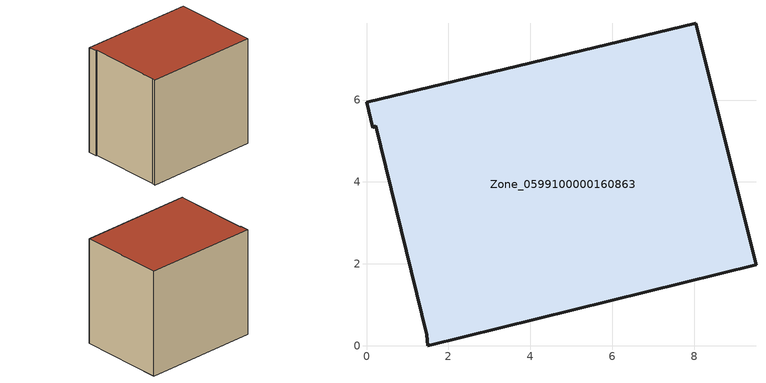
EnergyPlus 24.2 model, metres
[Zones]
Zone_0599100000160863
 floor ground (C_G): 0.15,5.33 0,5.94 8.03,7.88 9.5,1.99 1.49,0 1.47,0.27 0.23,5.37 z0
 wall outside (C_F): 8.03,7.88 0,5.94 0.15,5.33 0.23,5.37 1.47,0.27 1.49,0 9.5,1.99 8.03,7.88 z0:7.69
 roof outside (C_R): 0,5.94 0.15,5.33 0.23,5.37 1.47,0.27 1.49,0 9.5,1.99 8.03,7.88 z7.69
[BUILDING]
Pand.0599100000160863: North Axis=0; Terrain=City; Loads Convergence Tolerance Value=0.04; Temperature Convergence Tolerance Value=0.4; Solar Distribution=FullExterior; Maximum Number of Warmup Days=25; Minimum Number of Warmup Days=1
[Site:Location]
Rotterdam.The.Hague.AP_ZH_NLD Design_Conditions: Latitude=51.96; Longitude=4.45; Time Zone=1; Elevation=-4.5
[SITE:GROUNDTEMPERATURE:BUILDINGSURFACE]
18, 18, 18, 18, 18, 18, 18, 18, 18, 18, 18, 18
[MATERIAL] Thermal Absorptance=0.9; Solar Absorptance=0.7; Visible Absorptance=0.7
Name | Roughness | Thickness | Conductivity | Density | Specific Heat
G.TI.1965-1974 | MediumSmooth | 0.15 | 0.882353 | 540 | 1210
F.TI.1965-1974 | Rough | 0.3 | 0.697674 | 1920 | 840
R.TI.1965-1974 | MediumRough | 0.2 | 0.232558 | 1500 | 1000
[CONSTRUCTION]
C_G: G.TI.1965-1974
C_F: F.TI.1965-1974
C_R: R.TI.1965-1974
[ZONE]
Zone_0599100000160863: Type=1; Multiplier=1; Ceiling Height=Autocalculate; Volume=Autocalculate; Floor Area=autocalculate; Part of Total Floor Area=Yes
[ZONEINFILTRATION:DESIGNFLOWRATE]
Infil_Zone_0599100000160863: Zone or ZoneList or Space or SpaceList=Zone_0599100000160863; Schedule=AlwaysOn; Design Flow Rate Calculation Method=Flow/Area; Flow Rate per Floor Area=0.003; Constant Term Coefficient=1; Temperature Term Coefficient=0; Velocity Term Coefficient=0; Velocity Squared Term Coefficient=0
[HVACTEMPLATE:ZONE:IDEALLOADSAIRSYSTEM]
Zone_0599100000160863: Maximum Heating Supply Air Temperature=50; Minimum Cooling Supply Air Temperature=13; Maximum Heating Supply Air Humidity Ratio=0.0156; Minimum Cooling Supply Air Humidity Ratio=0.0077; Heating Limit=NoLimit; Cooling Limit=NoLimit; Dehumidification Control Type=ConstantSensibleHeatRatio; Cooling Sensible Heat Ratio=0.7; Dehumidification Setpoint=60; Humidification Control Type=None; Humidification Setpoint=30; Outdoor Air Method=None; Outdoor Air Flow Rate per Person=0.00944; Outdoor Air Flow Rate per Zone Floor Area=0; Outdoor Air Flow Rate per Zone=0; Demand Controlled Ventilation Type=None; Outdoor Air Economizer Type=NoEconomizer; Heat Recovery Type=None; Sensible Heat Recovery Effectiveness=0.7; Latent Heat Recovery Effectiveness=0.65
[ZONECONTROL:THERMOSTAT]
ThermostatControl_Zone_0599100000160863: Zone or ZoneList=Zone_0599100000160863; Control Type Schedule=DualSetpointControlType; Control 1=Thermostat_Zone_0599100000160863; Temperature Difference Between Cutout And Setpoint=0
[THERMOSTATSETPOINT:DUALSETPOINT]
Thermostat_Zone_0599100000160863: Heating Setpoint Temperature Schedule=HeatingSetpoint_Zone_0599100000160863; Cooling Setpoint Temperature Schedule=CoolingSetpoint_Zone_0599100000160863
[SCHEDULE:COMPACT]
HeatingSetpoint_Zone_0599100000160863: Through: 12/31, For: AllDays, Until: 24:00, 21
CoolingSetpoint_Zone_0599100000160863: Through: 12/31, For: AllDays, Until: 24:00, 24
DualSetpointControlType: Through: 12/31, For: AllDays, Until: 24:00, 4
AlwaysOn: Through: 12/31, For: AllDays, Until: 24:00, 1
